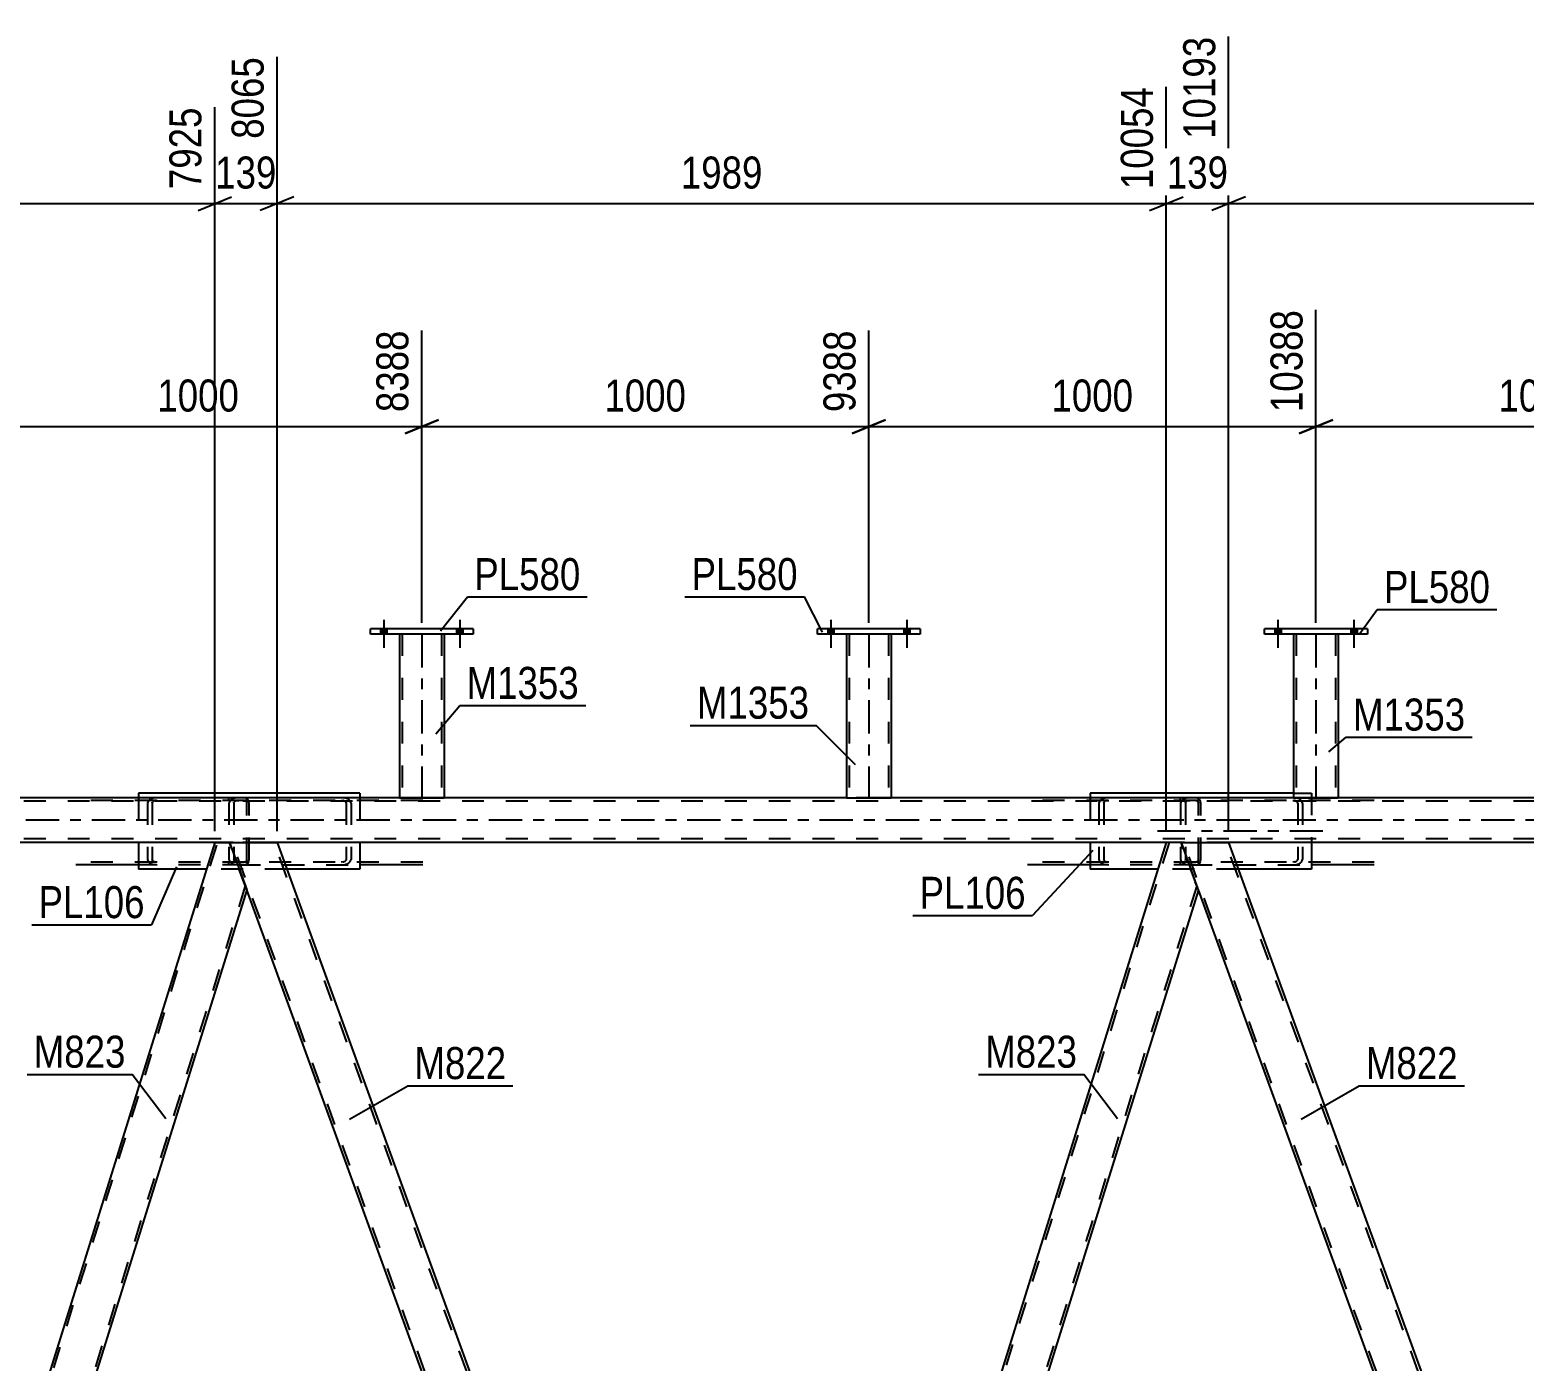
# Model space of a CAD drawing. Header units: millimetres. Extents: x -834 to 355, y -855 to -14.
# Drawn here: x -506.9 to -373.2, y -717.7 to -598.6 of the extents above; entities that cross this region are included whole.
import ezdxf

# ---------------------------------------------------------------- set-up
doc = ezdxf.new("R2010")
doc.units = ezdxf.units.MM
doc.linetypes.add('DXK_LINE_DOT2', pattern=[3.9198, 1.9599, -1.9599])
doc.linetypes.add('DXK_LINE_DOT3', pattern=[5.9187, 2.979, -0.9799, 0.9799, -0.9799])
doc.styles.add('Arial Narrow', font='ARIALN.TTF', dxfattribs={"height": 0.2})

# ---------------------------------------------------------------- blocks, each defined once
blk = doc.blocks.new('Part-570384938-6712 - 6664')
at = {"color": 7, "linetype": 'DXK_LINE_DOT2'}
for p, q in [((-89.96, -667.57), (-769.74, -667.57)), ((-89.96, -667.25), (-753.82, -667.25)), ((-469.82, -667.25), (-473.82, -667.25)), ((-429.82, -667.25), (-433.82, -667.25)), ((-389.82, -667.25), (-393.82, -667.25)), ((-89.96, -670.93), (-769.74, -670.93)), ((-89.96, -671.25), (-660.61, -671.25)), ((-484.77, -671.25), (-490.34, -671.25)), ((-399.63, -671.25), (-405.21, -671.25))]:
    blk.add_line(p, q, dxfattribs=at)
at = {"color": 2, "linetype": 'Continuous'}
for p, q in [((-473.82, -667.25), (-509.82, -667.25)), ((-433.82, -667.25), (-469.82, -667.25)), ((-393.82, -667.25), (-429.82, -667.25)), ((-353.82, -667.25), (-389.82, -667.25)), ((-490.34, -671.25), (-569.9, -671.25)), ((-405.21, -671.25), (-484.77, -671.25)), ((-320.07, -671.25), (-399.63, -671.25))]:
    blk.add_line(p, q, dxfattribs=at)
at = {"color": 7, "linetype": 'DXK_LINE_DOT3'}
blk.add_line((-89.96, -669.25), (-769.74, -669.25), dxfattribs=at)
blk = doc.blocks.new('Part-570384938-6990 - 6664')
at = {"color": 7, "linetype": 'DXK_LINE_DOT2'}
for p, q in [((-489, -667.55), (-489.07, -667.73)), ((-489.07, -667.73), (-489.07, -672.77)), ((-488.63, -667.73), (-488.6, -667.64)), ((-488.63, -667.73), (-488.63, -672.77)), ((-488.2, -667.25), (-488.53, -667.29)), ((-488.36, -667.51), (-488.2, -667.49)), ((-471.74, -667.25), (-488.2, -667.25)), ((-471.74, -667.49), (-488.2, -667.49)), ((-478.69, -667.29), (-479.02, -667.25)), ((-479.02, -667.49), (-478.86, -667.51)), ((-478.62, -667.64), (-478.59, -667.73)), ((-478.59, -667.73), (-478.59, -672.77)), ((-478.15, -667.73), (-478.22, -667.55)), ((-478.15, -667.73), (-478.15, -672.77)), ((-489.07, -672.77), (-489, -672.96)), ((-488.6, -672.86), (-488.63, -672.77)), ((-488.53, -673.22), (-488.26, -673.25)), ((-488.24, -673.01), (-488.36, -672.99)), ((-488.26, -673.25), (-488.2, -673.25)), ((-488.2, -673.01), (-488.24, -673.01)), ((-471.74, -673.01), (-488.2, -673.01)), ((-488.2, -673.25), (-477.35, -673.25)), ((-478.86, -672.99), (-479.02, -673.01)), ((-479.02, -673.25), (-478.69, -673.22)), ((-478.59, -672.77), (-478.62, -672.86)), ((-478.22, -672.96), (-478.15, -672.77))]:
    blk.add_line(p, q, dxfattribs=at)
at = {"color": 2, "linetype": 'Continuous'}
blk.add_line((-471.74, -673.25), (-477.35, -673.25), dxfattribs=at)
at = {"color": 7, "linetype": 'DXK_LINE_DOT2'}
for centre, radius, start, end in [((-488.39, -668.09), 0.817, 99.5182, 138.0638), ((-488.29, -667.91), 0.409, 99.5182, 138.0638), ((-478.92, -667.91), 0.409, 41.9363, 80.4819), ((-478.83, -668.09), 0.817, 41.9363, 80.4819), ((-488.39, -672.41), 0.817, 221.9363, 260.4819), ((-488.29, -672.59), 0.409, 221.9363, 260.4819), ((-478.92, -672.59), 0.409, 279.5182, 318.0638), ((-478.83, -672.41), 0.817, 279.5182, 318.0638)]:
    blk.add_arc(centre, radius, start, end, dxfattribs=at)
blk = doc.blocks.new('Bolt-570384938-6823 - 6664')
at = {"linetype": 'Continuous'}
for points in [[(-394.94, -652.13), (-395.5, -652.13), (-395.5, -652.61), (-394.94, -652.61)], [(-394.94, -652.13), (-395.5, -652.13), (-395.5, -652.61), (-394.94, -652.61)], [(-388.14, -652.13), (-388.7, -652.13), (-388.7, -652.61), (-388.14, -652.61)], [(-388.14, -652.13), (-388.7, -652.13), (-388.7, -652.61), (-388.14, -652.61)]]:
    blk.add_hatch(color=1, dxfattribs=at).paths.add_polyline_path(points)
at = {"color": 1, "linetype": 'Continuous'}
for p, q in [((-395.5, -652.13), (-395.5, -652.61)), ((-395.5, -652.13), (-395.5, -652.61)), ((-395.22, -651.33), (-395.22, -653.85)), ((-395.22, -651.33), (-395.22, -653.85)), ((-394.94, -652.13), (-394.94, -652.61)), ((-394.94, -652.13), (-394.94, -652.61)), ((-388.7, -652.13), (-388.7, -652.61)), ((-388.7, -652.13), (-388.7, -652.61)), ((-388.42, -651.33), (-388.42, -653.85)), ((-388.42, -651.33), (-388.42, -653.85)), ((-388.14, -652.13), (-388.14, -652.61)), ((-388.14, -652.13), (-388.14, -652.61))]:
    blk.add_line(p, q, dxfattribs=at)
blk = doc.blocks.new('Bolt-570384938-6824 - 6664')
at = {"linetype": 'Continuous'}
for points in [[(-434.94, -652.13), (-435.5, -652.13), (-435.5, -652.61), (-434.94, -652.61)], [(-434.94, -652.13), (-435.5, -652.13), (-435.5, -652.61), (-434.94, -652.61)], [(-428.14, -652.13), (-428.7, -652.13), (-428.7, -652.61), (-428.14, -652.61)], [(-428.14, -652.13), (-428.7, -652.13), (-428.7, -652.61), (-428.14, -652.61)]]:
    blk.add_hatch(color=1, dxfattribs=at).paths.add_polyline_path(points)
at = {"color": 1, "linetype": 'Continuous'}
for p, q in [((-435.5, -652.13), (-435.5, -652.61)), ((-435.5, -652.13), (-435.5, -652.61)), ((-435.22, -651.33), (-435.22, -653.85)), ((-435.22, -651.33), (-435.22, -653.85)), ((-434.94, -652.13), (-434.94, -652.61)), ((-434.94, -652.13), (-434.94, -652.61)), ((-428.7, -652.13), (-428.7, -652.61)), ((-428.7, -652.13), (-428.7, -652.61)), ((-428.42, -651.33), (-428.42, -653.85)), ((-428.42, -651.33), (-428.42, -653.85)), ((-428.14, -652.13), (-428.14, -652.61)), ((-428.14, -652.13), (-428.14, -652.61))]:
    blk.add_line(p, q, dxfattribs=at)
blk = doc.blocks.new('Bolt-570384938-6826 - 6664')
at = {"linetype": 'Continuous'}
for points in [[(-474.94, -652.13), (-475.5, -652.13), (-475.5, -652.61), (-474.94, -652.61)], [(-474.94, -652.13), (-475.5, -652.13), (-475.5, -652.61), (-474.94, -652.61)], [(-468.14, -652.13), (-468.7, -652.13), (-468.7, -652.61), (-468.14, -652.61)], [(-468.14, -652.13), (-468.7, -652.13), (-468.7, -652.61), (-468.14, -652.61)]]:
    blk.add_hatch(color=1, dxfattribs=at).paths.add_polyline_path(points)
at = {"color": 1, "linetype": 'Continuous'}
for p, q in [((-475.5, -652.13), (-475.5, -652.61)), ((-475.5, -652.13), (-475.5, -652.61)), ((-475.22, -651.33), (-475.22, -653.85)), ((-475.22, -651.33), (-475.22, -653.85)), ((-474.94, -652.13), (-474.94, -652.61)), ((-474.94, -652.13), (-474.94, -652.61)), ((-468.7, -652.13), (-468.7, -652.61)), ((-468.7, -652.13), (-468.7, -652.61)), ((-468.42, -651.33), (-468.42, -653.85)), ((-468.42, -651.33), (-468.42, -653.85)), ((-468.14, -652.13), (-468.14, -652.61)), ((-468.14, -652.13), (-468.14, -652.61))]:
    blk.add_line(p, q, dxfattribs=at)
blk = doc.blocks.new('Part-570384938-6889 - 6664')
at = {"color": 2, "linetype": 'Continuous'}
for p, q in [((-387.22, -652.13), (-396.42, -652.13)), ((-396.42, -652.61), (-396.42, -652.13)), ((-387.22, -652.13), (-387.22, -652.61)), ((-387.22, -652.61), (-396.42, -652.61))]:
    blk.add_line(p, q, dxfattribs=at)
blk = doc.blocks.new('Part-570384938-6894 - 6664')
at = {"color": 2, "linetype": 'Continuous'}
for p, q in [((-427.22, -652.13), (-436.42, -652.13)), ((-436.42, -652.61), (-436.42, -652.13)), ((-427.22, -652.13), (-427.22, -652.61)), ((-427.22, -652.61), (-436.42, -652.61))]:
    blk.add_line(p, q, dxfattribs=at)
blk = doc.blocks.new('Part-570384938-6899 - 6664')
at = {"color": 2, "linetype": 'Continuous'}
for p, q in [((-412.03, -666.85), (-412.03, -667.25)), ((-393.82, -666.85), (-412.03, -666.85)), ((-412.03, -671.25), (-412.03, -673.65)), ((-392.22, -671.25), (-392.22, -673.65)), ((-405.96, -673.65), (-412.03, -673.65)), ((-392.22, -673.65), (-398.76, -673.65))]:
    blk.add_line(p, q, dxfattribs=at)
at = {"color": 7, "linetype": 'DXK_LINE_DOT2'}
for p, q in [((-393.82, -666.85), (-392.22, -666.85)), ((-392.22, -666.85), (-392.22, -671.25)), ((-412.03, -667.25), (-412.03, -671.25)), ((-398.76, -673.65), (-405.96, -673.65))]:
    blk.add_line(p, q, dxfattribs=at)
blk = doc.blocks.new('Part-570384938-6922 - 6664')
at = {"color": 2, "linetype": 'Continuous'}
for p, q in [((-393.82, -652.61), (-393.82, -667.25)), ((-389.82, -652.61), (-389.82, -667.25)), ((-393.82, -667.25), (-389.82, -667.25))]:
    blk.add_line(p, q, dxfattribs=at)
at = {"color": 7, "linetype": 'DXK_LINE_DOT2'}
for p, q in [((-389.82, -652.61), (-393.82, -652.61)), ((-393.82, -652.61), (-393.78, -652.61)), ((-393.58, -652.61), (-393.58, -667.25)), ((-390.06, -652.61), (-390.06, -667.25)), ((-390.08, -667.25), (-390.12, -667.25)), ((-390.12, -667.25), (-390.08, -667.25)), ((-390.08, -667.25), (-390.06, -667.25)), ((-390.06, -667.25), (-390.08, -667.25))]:
    blk.add_line(p, q, dxfattribs=at)
at = {"color": 7, "linetype": 'DXK_LINE_DOT3'}
blk.add_line((-391.82, -652.61), (-391.82, -667.25), dxfattribs=at)
blk = doc.blocks.new('Part-570384938-6927 - 6664')
at = {"color": 2, "linetype": 'Continuous'}
for p, q in [((-433.82, -652.61), (-433.82, -667.25)), ((-429.82, -652.61), (-429.82, -667.25)), ((-433.82, -667.25), (-429.82, -667.25))]:
    blk.add_line(p, q, dxfattribs=at)
at = {"color": 7, "linetype": 'DXK_LINE_DOT2'}
for p, q in [((-429.82, -652.61), (-433.82, -652.61)), ((-433.82, -652.61), (-433.78, -652.61)), ((-433.58, -652.61), (-433.58, -667.25)), ((-430.06, -652.61), (-430.06, -667.25)), ((-430.08, -667.25), (-430.12, -667.25)), ((-430.12, -667.25), (-430.08, -667.25)), ((-430.08, -667.25), (-430.06, -667.25)), ((-430.06, -667.25), (-430.08, -667.25))]:
    blk.add_line(p, q, dxfattribs=at)
at = {"color": 7, "linetype": 'DXK_LINE_DOT3'}
blk.add_line((-431.82, -652.61), (-431.82, -667.25), dxfattribs=at)
blk = doc.blocks.new('Part-570384938-6961 - 6664')
at = {"color": 2, "linetype": 'Continuous'}
for p, q in [((-497.17, -666.85), (-497.17, -667.25)), ((-477.35, -666.85), (-497.17, -666.85)), ((-477.35, -666.85), (-477.35, -667.25)), ((-497.17, -671.25), (-497.17, -673.65)), ((-477.35, -671.25), (-477.35, -673.65)), ((-491.09, -673.65), (-497.17, -673.65)), ((-477.35, -673.65), (-483.89, -673.65))]:
    blk.add_line(p, q, dxfattribs=at)
at = {"color": 7, "linetype": 'DXK_LINE_DOT2'}
for p, q in [((-497.17, -667.25), (-497.17, -671.25)), ((-477.35, -667.25), (-477.35, -671.25)), ((-483.89, -673.65), (-491.09, -673.65))]:
    blk.add_line(p, q, dxfattribs=at)
blk = doc.blocks.new('Part-570384938-6967 - 6664')
at = {"color": 2, "linetype": 'Continuous'}
for p, q in [((-405.21, -671.25), (-441.91, -789)), ((-403.89, -671.25), (-405.21, -671.25)), ((-403.89, -671.25), (-402.61, -674.76)), ((-402.34, -675.5), (-402.61, -674.76)), ((-402.34, -675.5), (-438.73, -792.25))]:
    blk.add_line(p, q, dxfattribs=at)
at = {"color": 7, "linetype": 'DXK_LINE_DOT2'}
for p, q in [((-404.96, -671.25), (-441.77, -789.37)), ((-402.48, -675.13), (-438.98, -792.25)), ((-402.34, -675.5), (-402.51, -675.04))]:
    blk.add_line(p, q, dxfattribs=at)
blk = doc.blocks.new('Part-570384938-6972 - 6664')
at = {"color": 2, "linetype": 'Continuous'}
for p, q in [((-489.02, -671.25), (-484.77, -671.25)), ((-484.77, -671.25), (-441.91, -789)), ((-444.98, -792.25), (-487.48, -675.5))]:
    blk.add_line(p, q, dxfattribs=at)
at = {"color": 7, "linetype": 'DXK_LINE_DOT2'}
for p, q in [((-487.48, -675.5), (-489.02, -671.25)), ((-444.73, -792.25), (-488.77, -671.25)), ((-488.77, -671.25), (-488.75, -671.25)), ((-440.98, -792.25), (-485.02, -671.25))]:
    blk.add_line(p, q, dxfattribs=at)
blk = doc.blocks.new('Part-570384938-6977 - 6664')
at = {"color": 2, "linetype": 'Continuous'}
for p, q in [((-490.34, -671.25), (-527.04, -789)), ((-490.34, -671.25), (-489.02, -671.25)), ((-489.02, -671.25), (-487.48, -675.5)), ((-487.48, -675.5), (-523.87, -792.25))]:
    blk.add_line(p, q, dxfattribs=at)
at = {"color": 7, "linetype": 'DXK_LINE_DOT2'}
for p, q in [((-526.91, -789.37), (-490.09, -671.25)), ((-487.61, -675.13), (-524.12, -792.25))]:
    blk.add_line(p, q, dxfattribs=at)
blk = doc.blocks.new('Part-570384938-6987 - 6664')
at = {"color": 7, "linetype": 'DXK_LINE_DOT2'}
for p, q in [((-403.87, -667.55), (-403.93, -667.73)), ((-403.93, -667.73), (-403.93, -672.77)), ((-403.5, -667.73), (-403.46, -667.64)), ((-403.5, -667.73), (-403.5, -672.77)), ((-403.06, -667.25), (-403.4, -667.29)), ((-403.23, -667.51), (-403.06, -667.49)), ((-386.61, -667.25), (-403.06, -667.25)), ((-386.61, -667.49), (-403.06, -667.49)), ((-393.56, -667.29), (-393.89, -667.25)), ((-393.89, -667.49), (-393.72, -667.51)), ((-393.49, -667.64), (-393.45, -667.73)), ((-393.45, -667.73), (-393.45, -672.77)), ((-393.02, -667.73), (-393.08, -667.55)), ((-393.02, -667.73), (-393.02, -672.77)), ((-403.93, -672.77), (-403.87, -672.96)), ((-403.46, -672.86), (-403.5, -672.77)), ((-403.4, -673.22), (-403.13, -673.25)), ((-403.1, -673.01), (-403.23, -672.99)), ((-403.13, -673.25), (-403.06, -673.25)), ((-403.06, -673.01), (-403.1, -673.01)), ((-386.61, -673.01), (-403.06, -673.01)), ((-403.06, -673.25), (-392.22, -673.25)), ((-393.72, -672.99), (-393.89, -673.01)), ((-393.89, -673.25), (-393.56, -673.22)), ((-393.45, -672.77), (-393.49, -672.86)), ((-393.08, -672.96), (-393.02, -672.77))]:
    blk.add_line(p, q, dxfattribs=at)
at = {"color": 7, "linetype": 'DXK_LINE_DOT3'}
blk.add_line((-391.19, -670.25), (-406.83, -670.25), dxfattribs=at)
at = {"color": 2, "linetype": 'Continuous'}
blk.add_line((-386.61, -673.25), (-392.22, -673.25), dxfattribs=at)
at = {"color": 7, "linetype": 'DXK_LINE_DOT2'}
for centre, radius, start, end in [((-403.26, -668.09), 0.817, 99.5182, 138.0638), ((-403.16, -667.91), 0.409, 99.5182, 138.0638), ((-393.79, -667.91), 0.409, 41.9363, 80.4819), ((-393.69, -668.09), 0.817, 41.9363, 80.4819), ((-403.26, -672.41), 0.817, 221.9363, 260.4819), ((-403.16, -672.59), 0.409, 221.9363, 260.4819), ((-393.79, -672.59), 0.409, 279.5182, 318.0638), ((-393.69, -672.41), 0.817, 279.5182, 318.0638)]:
    blk.add_arc(centre, radius, start, end, dxfattribs=at)
blk = doc.blocks.new('Part-570384938-6989 - 6664')
at = {"color": 7, "linetype": 'DXK_LINE_DOT2'}
for p, q in [((-402.56, -667.25), (-417.64, -667.25)), ((-402.56, -667.49), (-417.64, -667.49)), ((-411.17, -667.55), (-411.23, -667.73)), ((-411.23, -667.73), (-411.23, -672.77)), ((-410.8, -667.73), (-410.76, -667.64)), ((-410.8, -667.73), (-410.8, -672.77)), ((-410.36, -667.25), (-410.69, -667.29)), ((-410.53, -667.51), (-410.36, -667.49)), ((-403.93, -667.49), (-403.93, -667.25)), ((-402.39, -667.29), (-402.56, -667.25)), ((-402.56, -667.49), (-402.48, -667.51)), ((-402.48, -667.51), (-402.41, -667.56)), ((-402.41, -667.56), (-402.36, -667.64)), ((-402.25, -667.39), (-402.39, -667.29)), ((-402.36, -667.64), (-402.34, -667.73)), ((-402.34, -672.77), (-402.34, -667.73)), ((-402.16, -667.55), (-402.25, -667.39)), ((-402.13, -667.73), (-402.16, -667.55)), ((-402.13, -672.77), (-402.13, -667.73)), ((-402.56, -673.01), (-417.64, -673.01)), ((-402.56, -673.25), (-412.03, -673.25)), ((-411.23, -672.77), (-411.17, -672.96)), ((-410.76, -672.86), (-410.8, -672.77)), ((-410.69, -673.22), (-410.36, -673.25)), ((-410.36, -673.01), (-410.53, -672.99)), ((-403.93, -673.25), (-403.93, -673.01)), ((-402.48, -672.99), (-402.56, -673.01)), ((-402.56, -673.25), (-402.39, -673.22)), ((-402.41, -672.94), (-402.48, -672.99)), ((-402.36, -672.86), (-402.41, -672.94)), ((-402.39, -673.22), (-402.25, -673.11)), ((-402.34, -672.77), (-402.36, -672.86)), ((-402.25, -673.11), (-402.16, -672.96)), ((-402.16, -672.96), (-402.13, -672.77))]:
    blk.add_line(p, q, dxfattribs=at)
at = {"color": 2, "linetype": 'Continuous'}
blk.add_line((-412.03, -673.25), (-417.64, -673.25), dxfattribs=at)
at = {"color": 7, "linetype": 'DXK_LINE_DOT2'}
for centre, radius, start, end in [((-410.56, -668.09), 0.817, 99.5182, 138.0638), ((-410.46, -667.91), 0.409, 99.5182, 138.0638), ((-410.56, -672.41), 0.817, 221.9363, 260.4819), ((-410.46, -672.59), 0.409, 221.9363, 260.4819)]:
    blk.add_arc(centre, radius, start, end, dxfattribs=at)
blk = doc.blocks.new('Part-570384938-7001 - 6664')
at = {"color": 2, "linetype": 'Continuous'}
for p, q in [((-403.89, -671.25), (-399.63, -671.25)), ((-399.63, -671.25), (-356.78, -789)), ((-359.85, -792.25), (-402.34, -675.5))]:
    blk.add_line(p, q, dxfattribs=at)
at = {"color": 7, "linetype": 'DXK_LINE_DOT2'}
for p, q in [((-402.34, -675.5), (-403.89, -671.25)), ((-359.59, -792.25), (-403.63, -671.25)), ((-355.85, -792.25), (-399.89, -671.25))]:
    blk.add_line(p, q, dxfattribs=at)
blk = doc.blocks.new('Part-570384938-7014 - 6664')
at = {"color": 7, "linetype": 'DXK_LINE_DOT2'}
for p, q in [((-487.7, -667.25), (-502.78, -667.25)), ((-487.7, -667.49), (-502.78, -667.49)), ((-496.3, -667.55), (-496.37, -667.73)), ((-496.37, -667.73), (-496.37, -672.77)), ((-495.93, -667.73), (-495.9, -667.64)), ((-495.93, -667.73), (-495.93, -672.77)), ((-495.49, -667.25), (-495.83, -667.29)), ((-495.66, -667.51), (-495.49, -667.49)), ((-489.07, -667.49), (-489.07, -667.25)), ((-487.53, -667.29), (-487.7, -667.25)), ((-487.7, -667.49), (-487.61, -667.51)), ((-487.61, -667.51), (-487.54, -667.56)), ((-487.54, -667.56), (-487.49, -667.64)), ((-487.39, -667.39), (-487.53, -667.29)), ((-487.49, -667.64), (-487.48, -667.73)), ((-487.48, -672.77), (-487.48, -667.73)), ((-487.29, -667.55), (-487.39, -667.39)), ((-487.26, -667.73), (-487.29, -667.55)), ((-487.26, -672.77), (-487.26, -667.73)), ((-487.7, -673.01), (-502.78, -673.01)), ((-487.7, -673.25), (-497.17, -673.25)), ((-496.37, -672.77), (-496.3, -672.96)), ((-495.9, -672.86), (-495.93, -672.77)), ((-495.83, -673.22), (-495.49, -673.25)), ((-495.49, -673.01), (-495.66, -672.99)), ((-489.07, -673.25), (-489.07, -673.01)), ((-487.61, -672.99), (-487.7, -673.01)), ((-487.7, -673.25), (-487.53, -673.22)), ((-487.54, -672.94), (-487.61, -672.99)), ((-487.49, -672.86), (-487.54, -672.94)), ((-487.53, -673.22), (-487.39, -673.11)), ((-487.48, -672.77), (-487.49, -672.86)), ((-487.39, -673.11), (-487.29, -672.96)), ((-487.29, -672.96), (-487.26, -672.77))]:
    blk.add_line(p, q, dxfattribs=at)
at = {"color": 2, "linetype": 'Continuous'}
blk.add_line((-497.17, -673.25), (-502.78, -673.25), dxfattribs=at)
at = {"color": 7, "linetype": 'DXK_LINE_DOT2'}
for centre, radius, start, end in [((-495.69, -668.09), 0.817, 99.5182, 138.0638), ((-495.59, -667.91), 0.409, 99.5182, 138.0638), ((-495.69, -672.41), 0.817, 221.9363, 260.4819), ((-495.59, -672.59), 0.409, 221.9363, 260.4819)]:
    blk.add_arc(centre, radius, start, end, dxfattribs=at)
blk = doc.blocks.new('Part-570384938-7083 - 6664')
at = {"color": 2, "linetype": 'Continuous'}
for p, q in [((-467.22, -652.13), (-476.42, -652.13)), ((-476.42, -652.61), (-476.42, -652.13)), ((-467.22, -652.13), (-467.22, -652.61)), ((-467.22, -652.61), (-476.42, -652.61))]:
    blk.add_line(p, q, dxfattribs=at)
blk = doc.blocks.new('Part-570384938-7096 - 6664')
at = {"color": 2, "linetype": 'Continuous'}
for p, q in [((-473.82, -652.61), (-473.82, -667.25)), ((-469.82, -652.61), (-469.82, -667.25)), ((-473.82, -667.25), (-469.82, -667.25))]:
    blk.add_line(p, q, dxfattribs=at)
at = {"color": 7, "linetype": 'DXK_LINE_DOT2'}
for p, q in [((-469.82, -652.61), (-473.82, -652.61)), ((-473.82, -652.61), (-473.78, -652.61)), ((-473.58, -652.61), (-473.58, -667.25)), ((-470.06, -652.61), (-470.06, -667.25)), ((-470.08, -667.25), (-470.12, -667.25)), ((-470.12, -667.25), (-470.08, -667.25)), ((-470.08, -667.25), (-470.06, -667.25)), ((-470.06, -667.25), (-470.08, -667.25))]:
    blk.add_line(p, q, dxfattribs=at)
at = {"color": 7, "linetype": 'DXK_LINE_DOT3'}
blk.add_line((-471.82, -652.61), (-471.82, -667.25), dxfattribs=at)
blk = doc.blocks.new('StraightDimension-570384938-52059 - 6664')
at = {"color": 7, "linetype": 'Continuous'}
for p, q in [((-511.82, -651.61), (-511.82, -625.44)), ((-471.82, -651.61), (-471.82, -625.44)), ((-510.32, -633.45), (-513.32, -634.65)), ((-473.32, -634.65), (-470.32, -633.45)), ((-511.82, -634.05), (-471.82, -634.05))]:
    blk.add_line(p, q, dxfattribs=at)
at = {"color": 0}
blk.add_wipeout([(-487.56, -633.3), (-487.56, -629.1), (-496.08, -629.1), (-496.08, -633.3)], dxfattribs=at)
at = {"color": 3, "style": 'Arial Narrow'}
blk.add_text('1000', height=2.863, dxfattribs=at).set_placement((-495.48, -632.7))
at = {"color": 0, "linetype": 'Continuous'}
blk.add_wipeout([(-472.42, -624.84), (-476.62, -624.84), (-476.62, -633.35), (-472.42, -633.35)], dxfattribs=at)
at = {"color": 3, "linetype": 'Continuous', "style": 'Arial Narrow'}
blk.add_text('8388', height=2.863, rotation=90.0002, dxfattribs=at).set_placement((-473.02, -632.75))
blk = doc.blocks.new('StraightDimension-570384938-52058 - 6664')
at = {"color": 7, "linetype": 'Continuous'}
for p, q in [((-471.82, -651.61), (-471.82, -625.44)), ((-431.82, -651.61), (-431.82, -625.44)), ((-470.32, -633.45), (-473.32, -634.65)), ((-433.32, -634.65), (-430.32, -633.45)), ((-471.82, -634.05), (-431.82, -634.05))]:
    blk.add_line(p, q, dxfattribs=at)
at = {"color": 0}
blk.add_wipeout([(-447.56, -633.3), (-447.56, -629.1), (-456.08, -629.1), (-456.08, -633.3)], dxfattribs=at)
at = {"color": 3, "style": 'Arial Narrow'}
blk.add_text('1000', height=2.863, dxfattribs=at).set_placement((-455.48, -632.7))
at = {"color": 0, "linetype": 'Continuous'}
blk.add_wipeout([(-432.42, -624.84), (-436.62, -624.84), (-436.62, -633.35), (-432.42, -633.35)], dxfattribs=at)
at = {"color": 3, "linetype": 'Continuous', "style": 'Arial Narrow'}
blk.add_text('9388', height=2.863, rotation=90.0002, dxfattribs=at).set_placement((-433.02, -632.75))
blk = doc.blocks.new('StraightDimension-570384938-55830 - 6664')
at = {"color": 7, "linetype": 'Continuous'}
for p, q in [((-484.77, -670.25), (-484.77, -600.98)), ((-490.34, -670.25), (-490.34, -605.48)), ((-491.84, -614.7), (-488.84, -613.5)), ((-483.27, -613.5), (-486.27, -614.7)), ((-490.34, -614.1), (-484.77, -614.1))]:
    blk.add_line(p, q, dxfattribs=at)
at = {"color": 0}
blk.add_wipeout([(-484.21, -613.35), (-484.21, -609.15), (-490.9, -609.15), (-490.9, -613.35)], dxfattribs=at)
at = {"color": 3, "style": 'Arial Narrow'}
blk.add_text('139', height=2.863, dxfattribs=at).set_placement((-490.3, -612.75))
at = {"color": 0, "linetype": 'Continuous'}
blk.add_wipeout([(-485.37, -600.38), (-489.57, -600.38), (-489.57, -608.9), (-485.37, -608.9)], dxfattribs=at)
at = {"color": 3, "linetype": 'Continuous', "style": 'Arial Narrow'}
blk.add_text('8065', height=2.863, rotation=90.0002, dxfattribs=at).set_placement((-485.97, -608.3))
blk = doc.blocks.new('StraightDimension-570384938-55829 - 6664')
at = {"color": 7, "linetype": 'Continuous'}
for p, q in [((-484.77, -670.25), (-484.77, -600.98)), ((-405.21, -670.25), (-405.21, -603.66)), ((-483.27, -613.5), (-486.27, -614.7)), ((-406.71, -614.7), (-403.71, -613.5)), ((-484.77, -614.1), (-405.21, -614.1))]:
    blk.add_line(p, q, dxfattribs=at)
at = {"color": 0}
blk.add_wipeout([(-440.73, -613.35), (-440.73, -609.15), (-449.24, -609.15), (-449.24, -613.35)], dxfattribs=at)
at = {"color": 3, "style": 'Arial Narrow'}
blk.add_text('1989', height=2.863, dxfattribs=at).set_placement((-448.64, -612.75))
at = {"color": 0, "linetype": 'Continuous'}
blk.add_wipeout([(-405.81, -603.06), (-410.01, -603.06), (-410.01, -613.4), (-405.81, -613.4)], dxfattribs=at)
at = {"color": 3, "linetype": 'Continuous', "style": 'Arial Narrow'}
blk.add_text('10054', height=2.863, rotation=90.0002, dxfattribs=at).set_placement((-406.41, -612.8))
blk = doc.blocks.new('StraightDimension-570384938-52056 - 6664')
at = {"color": 7, "linetype": 'Continuous'}
for p, q in [((-391.82, -651.61), (-391.82, -623.61)), ((-351.82, -651.61), (-351.82, -623.61)), ((-390.32, -633.45), (-393.32, -634.65)), ((-353.32, -634.65), (-350.32, -633.45)), ((-391.82, -634.05), (-351.82, -634.05))]:
    blk.add_line(p, q, dxfattribs=at)
at = {"color": 0}
blk.add_wipeout([(-367.56, -633.3), (-367.56, -629.1), (-376.08, -629.1), (-376.08, -633.3)], dxfattribs=at)
at = {"color": 3, "style": 'Arial Narrow'}
blk.add_text('1000', height=2.863, dxfattribs=at).set_placement((-375.48, -632.7))
at = {"color": 0, "linetype": 'Continuous'}
blk.add_wipeout([(-352.42, -623.01), (-356.62, -623.01), (-356.62, -633.35), (-352.42, -633.35)], dxfattribs=at)
at = {"color": 3, "linetype": 'Continuous', "style": 'Arial Narrow'}
blk.add_text('11388', height=2.863, rotation=90.0002, dxfattribs=at).set_placement((-353.02, -632.75))
blk = doc.blocks.new('StraightDimension-570384938-52057 - 6664')
at = {"color": 7, "linetype": 'Continuous'}
for p, q in [((-391.82, -651.61), (-391.82, -623.61)), ((-431.82, -651.61), (-431.82, -625.44)), ((-430.32, -633.45), (-433.32, -634.65)), ((-393.32, -634.65), (-390.32, -633.45)), ((-431.82, -634.05), (-391.82, -634.05))]:
    blk.add_line(p, q, dxfattribs=at)
at = {"color": 0}
blk.add_wipeout([(-407.56, -633.3), (-407.56, -629.1), (-416.08, -629.1), (-416.08, -633.3)], dxfattribs=at)
at = {"color": 3, "style": 'Arial Narrow'}
blk.add_text('1000', height=2.863, dxfattribs=at).set_placement((-415.48, -632.7))
at = {"color": 0, "linetype": 'Continuous'}
blk.add_wipeout([(-392.42, -623.01), (-396.62, -623.01), (-396.62, -633.35), (-392.42, -633.35)], dxfattribs=at)
at = {"color": 3, "linetype": 'Continuous', "style": 'Arial Narrow'}
blk.add_text('10388', height=2.863, rotation=90.0002, dxfattribs=at).set_placement((-393.02, -632.75))
blk = doc.blocks.new('StraightDimension-570384938-55827 - 6664')
at = {"color": 7, "linetype": 'Continuous'}
for p, q in [((-399.63, -670.25), (-399.63, -599.16)), ((-320.07, -670.25), (-320.07, -603.66)), ((-398.13, -613.5), (-401.13, -614.7)), ((-321.57, -614.7), (-318.57, -613.5)), ((-399.63, -614.1), (-320.07, -614.1))]:
    blk.add_line(p, q, dxfattribs=at)
at = {"color": 0}
blk.add_wipeout([(-355.6, -613.35), (-355.6, -609.15), (-364.11, -609.15), (-364.11, -613.35)], dxfattribs=at)
at = {"color": 3, "style": 'Arial Narrow'}
blk.add_text('1989', height=2.863, dxfattribs=at).set_placement((-363.51, -612.75))
at = {"color": 0, "linetype": 'Continuous'}
blk.add_wipeout([(-320.67, -603.06), (-324.87, -603.06), (-324.87, -613.4), (-320.67, -613.4)], dxfattribs=at)
at = {"color": 3, "linetype": 'Continuous', "style": 'Arial Narrow'}
blk.add_text('12182', height=2.863, rotation=90.0002, dxfattribs=at).set_placement((-321.27, -612.8))
blk = doc.blocks.new('StraightDimension-570384938-55828 - 6664')
at = {"color": 7, "linetype": 'Continuous'}
for p, q in [((-399.63, -670.25), (-399.63, -599.16)), ((-405.21, -670.25), (-405.21, -603.66)), ((-406.71, -614.7), (-403.71, -613.5)), ((-398.13, -613.5), (-401.13, -614.7)), ((-405.21, -614.1), (-399.63, -614.1))]:
    blk.add_line(p, q, dxfattribs=at)
at = {"color": 0}
blk.add_wipeout([(-399.08, -613.35), (-399.08, -609.15), (-405.76, -609.15), (-405.76, -613.35)], dxfattribs=at)
at = {"color": 3, "style": 'Arial Narrow'}
blk.add_text('139', height=2.863, dxfattribs=at).set_placement((-405.16, -612.75))
at = {"color": 0, "linetype": 'Continuous'}
blk.add_wipeout([(-400.23, -598.56), (-404.43, -598.56), (-404.43, -608.9), (-400.23, -608.9)], dxfattribs=at)
at = {"color": 3, "linetype": 'Continuous', "style": 'Arial Narrow'}
blk.add_text('10193', height=2.863, rotation=90.0002, dxfattribs=at).set_placement((-400.83, -608.3))
blk = doc.blocks.new('StraightDimension-570384938-55831 - 6664')
at = {"color": 7, "linetype": 'Continuous'}
for p, q in [((-569.9, -670.25), (-569.9, -600.98)), ((-490.34, -670.25), (-490.34, -605.48)), ((-568.4, -613.5), (-571.4, -614.7)), ((-491.84, -614.7), (-488.84, -613.5)), ((-569.9, -614.1), (-490.34, -614.1))]:
    blk.add_line(p, q, dxfattribs=at)
at = {"color": 0}
blk.add_wipeout([(-525.87, -613.35), (-525.87, -609.15), (-534.38, -609.15), (-534.38, -613.35)], dxfattribs=at)
at = {"color": 3, "style": 'Arial Narrow'}
blk.add_text('1989', height=2.863, dxfattribs=at).set_placement((-533.78, -612.75))
at = {"color": 0, "linetype": 'Continuous'}
blk.add_wipeout([(-490.94, -604.88), (-495.14, -604.88), (-495.14, -613.4), (-490.94, -613.4)], dxfattribs=at)
at = {"color": 3, "linetype": 'Continuous', "style": 'Arial Narrow'}
blk.add_text('7925', height=2.863, rotation=90.0002, dxfattribs=at).set_placement((-491.54, -612.8))
blk = doc.blocks.new('Mark-570384938-6918 - 6664')
at = {"color": 0}
blk.add_wipeout([(-378.44, -661.24), (-378.44, -658.24), (-388.5, -658.24), (-388.5, -661.24)], dxfattribs=at)
blk.add_wipeout([(-378.44, -661.24), (-378.44, -658.24), (-388.5, -658.24), (-388.5, -661.24)], dxfattribs=at)
at = {"color": 30, "linetype": 'Continuous'}
for p, q in [((-390.67, -663.14), (-389.1, -661.84)), ((-389.1, -661.84), (-377.84, -661.84))]:
    blk.add_line(p, q, dxfattribs=at)
at = {"color": 3, "style": 'Arial Narrow'}
blk.add_text('M1353', height=2.863, dxfattribs=at).set_placement((-388.5, -661.24))
blk = doc.blocks.new('Mark-570384938-6885 - 6664')
at = {"color": 0}
blk.add_wipeout([(-376.22, -649.82), (-376.22, -646.82), (-385.73, -646.82), (-385.73, -649.82)], dxfattribs=at)
blk.add_wipeout([(-376.22, -649.82), (-376.22, -646.82), (-385.73, -646.82), (-385.73, -649.82)], dxfattribs=at)
at = {"color": 30, "linetype": 'Continuous'}
for p, q in [((-387.88, -652.55), (-386.33, -650.42)), ((-386.33, -650.42), (-375.62, -650.42))]:
    blk.add_line(p, q, dxfattribs=at)
at = {"color": 3, "style": 'Arial Narrow'}
blk.add_text('PL580', height=2.863, dxfattribs=at).set_placement((-385.73, -649.82))
blk = doc.blocks.new('Mark-570384938-6890 - 6664')
at = {"color": 0}
blk.add_wipeout([(-438.18, -648.67), (-438.18, -645.67), (-447.68, -645.67), (-447.68, -648.67)], dxfattribs=at)
blk.add_wipeout([(-438.18, -648.67), (-438.18, -645.67), (-447.68, -645.67), (-447.68, -648.67)], dxfattribs=at)
at = {"color": 30, "linetype": 'Continuous'}
for p in [(-448.28, -649.27), (-435.96, -652.44)]:
    blk.add_line(p, (-437.58, -649.27), dxfattribs=at)
at = {"color": 3, "style": 'Arial Narrow'}
blk.add_text('PL580', height=2.863, dxfattribs=at).set_placement((-447.68, -648.67))
blk = doc.blocks.new('Mark-570384938-6895 - 6664')
at = {"color": 0}
blk.add_wipeout([(-417.78, -677.19), (-417.78, -674.19), (-427.28, -674.19), (-427.28, -677.19)], dxfattribs=at)
blk.add_wipeout([(-417.78, -677.19), (-417.78, -674.19), (-427.28, -674.19), (-427.28, -677.19)], dxfattribs=at)
at = {"color": 30, "linetype": 'Continuous'}
for p in [(-411.79, -671.98), (-427.88, -677.79)]:
    blk.add_line(p, (-417.18, -677.79), dxfattribs=at)
at = {"color": 3, "style": 'Arial Narrow'}
blk.add_text('PL106', height=2.863, dxfattribs=at).set_placement((-427.28, -677.19))
blk = doc.blocks.new('Mark-570384938-6923 - 6664')
at = {"color": 0}
blk.add_wipeout([(-437.14, -660.18), (-437.14, -657.18), (-447.2, -657.18), (-447.2, -660.18)], dxfattribs=at)
blk.add_wipeout([(-437.14, -660.18), (-437.14, -657.18), (-447.2, -657.18), (-447.2, -660.18)], dxfattribs=at)
at = {"color": 30, "linetype": 'Continuous'}
for p in [(-447.8, -660.78), (-433.01, -664.31)]:
    blk.add_line(p, (-436.54, -660.78), dxfattribs=at)
at = {"color": 3, "style": 'Arial Narrow'}
blk.add_text('M1353', height=2.863, dxfattribs=at).set_placement((-447.2, -660.18))
blk = doc.blocks.new('Mark-570384938-6957 - 6664')
at = {"color": 0}
blk.add_wipeout([(-496.61, -678.02), (-496.61, -675.02), (-506.11, -675.02), (-506.11, -678.02)], dxfattribs=at)
blk.add_wipeout([(-496.61, -678.02), (-496.61, -675.02), (-506.11, -675.02), (-506.11, -678.02)], dxfattribs=at)
at = {"color": 30, "linetype": 'Continuous'}
for p in [(-493.77, -673.44), (-506.71, -678.62)]:
    blk.add_line(p, (-496.01, -678.62), dxfattribs=at)
at = {"color": 3, "style": 'Arial Narrow'}
blk.add_text('PL106', height=2.863, dxfattribs=at).set_placement((-506.11, -678.02))
blk = doc.blocks.new('Mark-570384938-6963 - 6664')
at = {"color": 0}
blk.add_wipeout([(-413.18, -691.4), (-413.18, -688.4), (-421.41, -688.4), (-421.41, -691.4)], dxfattribs=at)
blk.add_wipeout([(-413.18, -691.4), (-413.18, -688.4), (-421.41, -688.4), (-421.41, -691.4)], dxfattribs=at)
at = {"color": 30, "linetype": 'Continuous'}
for p in [(-422.01, -692), (-409.57, -695.99)]:
    blk.add_line(p, (-412.58, -692), dxfattribs=at)
at = {"color": 3, "style": 'Arial Narrow'}
blk.add_text('M823', height=2.863, dxfattribs=at).set_placement((-421.41, -691.4))
blk = doc.blocks.new('Mark-570384938-6968 - 6664')
at = {"color": 0}
blk.add_wipeout([(-464.26, -692.42), (-464.26, -689.42), (-472.48, -689.42), (-472.48, -692.42)], dxfattribs=at)
blk.add_wipeout([(-464.26, -692.42), (-464.26, -689.42), (-472.48, -689.42), (-472.48, -692.42)], dxfattribs=at)
at = {"color": 30, "linetype": 'Continuous'}
for p, q in [((-478.28, -696.02), (-473.08, -693.02)), ((-473.08, -693.02), (-463.66, -693.02))]:
    blk.add_line(p, q, dxfattribs=at)
at = {"color": 3, "style": 'Arial Narrow'}
blk.add_text('M822', height=2.863, dxfattribs=at).set_placement((-472.48, -692.42))
blk = doc.blocks.new('Mark-570384938-6973 - 6664')
at = {"color": 0}
blk.add_wipeout([(-498.32, -691.4), (-498.32, -688.4), (-506.54, -688.4), (-506.54, -691.4)], dxfattribs=at)
blk.add_wipeout([(-498.32, -691.4), (-498.32, -688.4), (-506.54, -688.4), (-506.54, -691.4)], dxfattribs=at)
at = {"color": 30, "linetype": 'Continuous'}
for p in [(-507.14, -692), (-494.71, -695.99)]:
    blk.add_line(p, (-497.72, -692), dxfattribs=at)
at = {"color": 3, "style": 'Arial Narrow'}
blk.add_text('M823', height=2.863, dxfattribs=at).set_placement((-506.54, -691.4))
blk = doc.blocks.new('Mark-570384938-6997 - 6664')
at = {"color": 0}
blk.add_wipeout([(-379.12, -692.42), (-379.12, -689.42), (-387.35, -689.42), (-387.35, -692.42)], dxfattribs=at)
blk.add_wipeout([(-379.12, -692.42), (-379.12, -689.42), (-387.35, -689.42), (-387.35, -692.42)], dxfattribs=at)
at = {"color": 30, "linetype": 'Continuous'}
for p, q in [((-393.14, -696.02), (-387.95, -693.02)), ((-387.95, -693.02), (-378.52, -693.02))]:
    blk.add_line(p, q, dxfattribs=at)
at = {"color": 3, "style": 'Arial Narrow'}
blk.add_text('M822', height=2.863, dxfattribs=at).set_placement((-387.35, -692.42))
blk = doc.blocks.new('Mark-570384938-7079 - 6664')
at = {"color": 0}
blk.add_wipeout([(-457.62, -648.68), (-457.62, -645.68), (-467.12, -645.68), (-467.12, -648.68)], dxfattribs=at)
blk.add_wipeout([(-457.62, -648.68), (-457.62, -645.68), (-467.12, -645.68), (-467.12, -648.68)], dxfattribs=at)
at = {"color": 30, "linetype": 'Continuous'}
for p, q in [((-470.14, -652.31), (-467.72, -649.28)), ((-467.72, -649.28), (-457.02, -649.28))]:
    blk.add_line(p, q, dxfattribs=at)
at = {"color": 3, "style": 'Arial Narrow'}
blk.add_text('PL580', height=2.863, dxfattribs=at).set_placement((-467.12, -648.68))
blk = doc.blocks.new('Mark-570384938-7092 - 6664')
at = {"color": 0}
blk.add_wipeout([(-457.75, -658.41), (-457.75, -655.41), (-467.81, -655.41), (-467.81, -658.41)], dxfattribs=at)
blk.add_wipeout([(-457.75, -658.41), (-457.75, -655.41), (-467.81, -655.41), (-467.81, -658.41)], dxfattribs=at)
at = {"color": 30, "linetype": 'Continuous'}
for p, q in [((-470.55, -661.52), (-468.41, -659.01)), ((-468.41, -659.01), (-457.15, -659.01))]:
    blk.add_line(p, q, dxfattribs=at)
at = {"color": 3, "style": 'Arial Narrow'}
blk.add_text('M1353', height=2.863, dxfattribs=at).set_placement((-467.81, -658.41))

msp = doc.modelspace()

# ---------------------------------------------------------------- block references
for name in ['Part-570384938-7083 - 6664', 'Bolt-570384938-6826 - 6664', 'Part-570384938-6894 - 6664', 'Bolt-570384938-6824 - 6664', 'Part-570384938-6889 - 6664', 'Bolt-570384938-6823 - 6664', 'Part-570384938-7096 - 6664', 'Part-570384938-6927 - 6664', 'Part-570384938-6922 - 6664', 'Part-570384938-6961 - 6664', 'Part-570384938-6899 - 6664', 'Part-570384938-6712 - 6664', 'Part-570384938-7014 - 6664', 'Part-570384938-6990 - 6664', 'Part-570384938-6989 - 6664', 'Part-570384938-6987 - 6664', 'Part-570384938-6977 - 6664', 'Part-570384938-6972 - 6664', 'Part-570384938-6967 - 6664', 'Part-570384938-7001 - 6664']:
    msp.add_blockref(name, (0, 0))

# ---------------------------------------------------------------- next in the draw order: block references
for name in ['StraightDimension-570384938-52056 - 6664', 'StraightDimension-570384938-52059 - 6664', 'Mark-570384938-6895 - 6664', 'Mark-570384938-6957 - 6664', 'Mark-570384938-6973 - 6664', 'Mark-570384938-6963 - 6664', 'Mark-570384938-6968 - 6664', 'Mark-570384938-6997 - 6664']:
    msp.add_blockref(name, (0, 0))

# ---------------------------------------------------------------- next in the draw order: block references
for name in ['StraightDimension-570384938-55830 - 6664', 'StraightDimension-570384938-52058 - 6664']:
    msp.add_blockref(name, (0, 0))

# ---------------------------------------------------------------- next in the draw order: block references
for name in ['StraightDimension-570384938-55831 - 6664', 'StraightDimension-570384938-55829 - 6664']:
    msp.add_blockref(name, (0, 0))

# ---------------------------------------------------------------- next in the draw order: block references
for name in ['StraightDimension-570384938-52057 - 6664', 'Mark-570384938-7079 - 6664', 'Mark-570384938-6890 - 6664', 'Mark-570384938-7092 - 6664', 'Mark-570384938-6923 - 6664']:
    msp.add_blockref(name, (0, 0))

# ---------------------------------------------------------------- next in the draw order: block references
msp.add_blockref('StraightDimension-570384938-55827 - 6664', (0, 0))

# ---------------------------------------------------------------- next in the draw order: block references
for name in ['StraightDimension-570384938-55828 - 6664', 'Mark-570384938-6885 - 6664', 'Mark-570384938-6918 - 6664']:
    msp.add_blockref(name, (0, 0))

doc.saveas('drawing.dxf')
